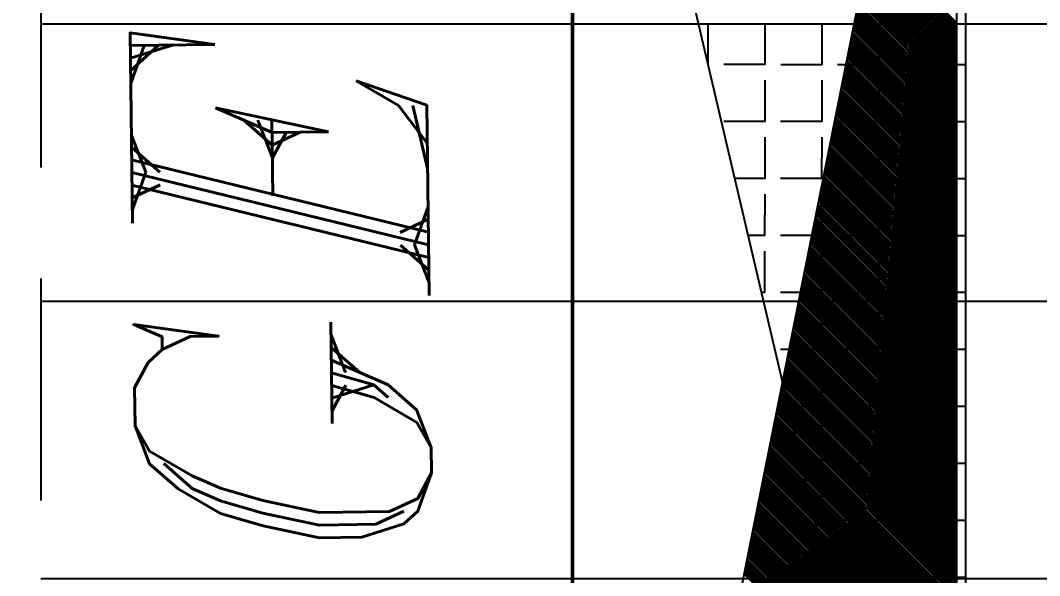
# Model space of a CAD drawing. Header units: inches. Extents: x 567115 to 582893, y 124948 to 133566.
# Drawn here: x 576445.2 to 576514.1, y 127519 to 127556.5 of the extents above; entities that cross this region are included whole.
import ezdxf

# ---------------------------------------------------------------- set-up
doc = ezdxf.new("R2010")
doc.units = ezdxf.units.IN
doc.header["$MEASUREMENT"] = 0
doc.linetypes.add('DASHED', pattern=[0.75, 0.5, -0.25])
for name, color, linetype in [('ELECT', 3, 'Continuous'), ('kazeb', 15, 'Continuous'), ('khatchin', 15, 'DASHED'), ('PANEL', 3, 'Continuous'), ('wall kanaf', 4, 'Continuous')]:
    doc.layers.add(name, color=color, linetype=linetype)
doc.styles.add('ITALICT', font='italict', dxfattribs={"height": 22.5})

# ---------------------------------------------------------------- blocks, each defined once
blk = doc.blocks.new('panel 150X30')
at = {"layer": 'PANEL', "linetype": 'Continuous', "ltscale": 4}
for p, q in [((115.0434464872698, 33.47778984376055), (245.0434464872698, 7.477789843760546)), ((115.0434464872698, 33.47778984376055), (245.0434464872698, 33.47778984376055)), ((245.0434464872698, 7.477789843760546), (115.0434464872698, 7.477789843760546))]:
    blk.add_line(p, q, dxfattribs=at)
at = {"layer": 'PANEL', "color": 30, "linetype": 'Continuous', "ltscale": 4}
for p, q in [((143.8335983252104, 27.71975947617999), (149.5916286928036, 33.47778984377316)), ((143.9612703829383, 27.69422506463695), (149.7448351620619, 33.47778984377316)), ((144.0889424406409, 27.6686906530939), (149.8980416313202, 33.47778984377316)), ((144.2166144983561, 27.64315624155085), (150.0512481005785, 33.47778984377316)), ((144.3442865560714, 27.6176218300078), (150.2044545698367, 33.47778984377316)), ((144.471958613774, 27.59208741845214), (150.3576610390824, 33.47778984377316)), ((144.5996306714893, 27.5665530069217), (150.5108675083407, 33.47778984377316)), ((144.7273027292045, 27.54101859537865), (150.664073977599, 33.47778984377316)), ((144.8549747869197, 27.5154841838356), (150.8172804468573, 33.47778984376055)), ((144.982646844635, 27.48994977229255), (150.9704869161156, 33.47778984376055)), ((145.1103189023502, 27.46441536074951), (151.1236933853739, 33.47778984376055)), ((145.2379909600655, 27.43888094920646), (151.2768998546322, 33.47778984376055)), ((145.3656630177807, 27.41334653766341), (151.4301063238779, 33.47778984376055)), ((145.4933350754833, 27.38781212610775), (151.5833127931361, 33.47778984376055)), ((145.6210071332112, 27.36227771457731), (151.7365192623944, 33.47778984376055)), ((145.7486791909265, 27.33674330302165), (151.8897257316527, 33.47778984376055)), ((145.8763512486291, 27.3112088914786), (152.042932200911, 33.47778984376055)), ((146.0040233063443, 27.28567447993555), (152.1961386701693, 33.47778984376055)), ((146.1316953640722, 27.2601400683925), (152.3493451394276, 33.47778984376055)), ((146.2593674217748, 27.23460565684945), (152.5025516086859, 33.47778984376055)), ((146.3870394795027, 27.20907124531902), (152.6557580779442, 33.47778984376055)), ((146.5147115372053, 27.18353683376335), (152.8089645472025, 33.47778984376055)), ((146.6423835949332, 27.15800242223292), (152.9621710164608, 33.47778984376055)), ((146.7700556526484, 27.13246801067726), (153.1153774857191, 33.47778984376055)), ((146.897727710351, 27.10693359913421), (153.2685839549774, 33.47778984376055)), ((147.0253997680789, 27.08139918761638), (153.4217904242357, 33.47778984377316)), ((147.1530718257942, 27.05586477606072), (153.574996893494, 33.47778984377316)), ((147.2807438835094, 27.03033036453029), (153.7282033627523, 33.47778984377316)), ((147.4084159412246, 27.00479595298724), (153.8814098320106, 33.47778984377316)), ((147.5360879989272, 26.97926154143158), (154.0346163012688, 33.47778984376055)), ((147.6637600566425, 26.95372712988853), (154.1878227705271, 33.47778984376055)), ((147.7914321143577, 26.92819271834548), (154.3410292397728, 33.47778984376055)), ((147.9191041720604, 26.90265830680243), (154.4942357090311, 33.47778984376055)), ((148.0467762297756, 26.87712389525938), (154.6474421782768, 33.47778984376055)), ((148.1744482875035, 26.85158948371632), (154.8006486475351, 33.47778984376055)), ((148.3021203452061, 26.82605507217328), (154.9538551167934, 33.47778984376055)), ((148.4297924029214, 26.80052066063023), (155.1070615860517, 33.47778984376055)), ((148.5574644606366, 26.77498624908718), (155.26026805531, 33.47778984376055)), ((148.6851365183519, 26.74945183754414), (155.4134745245683, 33.47778984376055)), ((148.8128085760671, 26.72391742600109), (155.5666809938266, 33.47778984376055)), ((148.9404806337824, 26.69838301445804), (155.7198874630849, 33.47778984376055)), ((149.0681526914976, 26.6728486029276), (155.8730939323432, 33.47778984377316)), ((149.1958247492128, 26.64731419138455), (156.0263004016015, 33.47778984377316)), ((149.3234968069281, 26.62177977982889), (156.1795068708597, 33.47778984377316)), ((149.4511688646433, 26.59624536829845), (156.332713340118, 33.47778984377316)), ((149.5788409223586, 26.57071095674279), (156.4859198093763, 33.47778984377316)), ((149.7065129800612, 26.54517654519974), (156.6391262786346, 33.47778984377316)), ((149.8341850377765, 26.51964213366931), (156.7923327478803, 33.47778984377316)), ((149.9618570954917, 26.49410772211365), (156.9455392171386, 33.47778984377316)), ((150.0895291531943, 26.4685733105706), (157.0987456863969, 33.47778984376055)), ((150.2172012109222, 26.44303889904016), (157.2519521556552, 33.47778984376055)), ((150.3448732686374, 26.41750448749711), (157.4051586249135, 33.47778984376055)), ((150.4725453263527, 26.39197007595406), (157.5583650941718, 33.47778984376055)), ((150.6002173840679, 26.3664356643984), (157.7115715634301, 33.47778984376055)), ((150.7278894417706, 26.34090125285535), (157.8647780326757, 33.47778984376055)), ((150.8555614994984, 26.31536684132492), (158.017984501934, 33.47778984376055)), ((150.9832335572137, 26.28983242976925), (158.1711909711923, 33.47778984376055)), ((151.1109056149163, 26.26429801822621), (158.3243974404506, 33.47778984376055)), ((151.2385776726441, 26.23876360669577), (158.4776039097089, 33.47778984376055)), ((151.3662497303468, 26.21322919514011), (158.6308103789672, 33.47778984376055)), ((151.493921788062, 26.18769478359706), (158.7840168482255, 33.47778984376055)), ((151.6215938457899, 26.16216037205401), (158.9372233174838, 33.47778984376055)), ((151.7492659034925, 26.13662596051096), (159.0904297867421, 33.47778984376055)), ((151.8769379612078, 26.11109154896791), (159.2436362560004, 33.47778984376055)), ((152.0046100189356, 26.08555713742486), (159.3968427252587, 33.47778984376055)), ((152.1322820766382, 26.06002272588181), (159.550049194517, 33.47778984376055)), ((152.2599541343535, 26.03448831433877), (159.7032556637753, 33.47778984376055)), ((152.3876261920687, 26.00895390280833), (159.8564621330335, 33.47778984377316)), ((152.5152982497713, 25.98341949125267), (160.0096686022918, 33.47778984377316)), ((152.6429703074992, 25.95788507972223), (160.1628750715501, 33.47778984377316)), ((152.7706423652145, 25.93235066817918), (160.3160815408084, 33.47778984376055)), ((152.8983144229297, 25.90681625663613), (160.4692880100667, 33.47778984376055)), ((153.025986480645, 25.88128184509308), (160.622494479325, 33.47778984376055)), ((153.1536585383476, 25.85574743355004), (160.7757009485707, 33.47778984376055)), ((153.2813305960628, 25.83021302200699), (160.9289074178164, 33.47778984376055)), ((153.409002653778, 25.80467861046395), (161.0821138870747, 33.47778984376055)), ((153.5366747114807, 25.77914419890828), (161.235320356333, 33.47778984376055)), ((153.6643467692085, 25.75360978737784), (161.3885268255913, 33.47778984376055)), ((153.7920188269238, 25.72807537582218), (161.5417332948496, 33.47778984376055)), ((153.9196908846264, 25.70254096427913), (161.6949397641079, 33.47778984376055)), ((154.0473629423417, 25.67700655273608), (161.8481462333662, 33.47778984376055)), ((154.1750350000695, 25.65147214119303), (162.0013527026245, 33.47778984376055)), ((154.3027070577848, 25.6259377296626), (162.1545591718827, 33.47778984376055)), ((154.4303791155, 25.60040331813216), (162.307765641141, 33.47778984377316)), ((154.5580511732027, 25.5748689065765), (162.4609721103993, 33.47778984377316)), ((154.6857232309305, 25.54933449504606), (162.6141785796576, 33.47778984377316)), ((154.8133952886457, 25.5238000834904), (162.7673850489159, 33.47778984377316)), ((154.941067346361, 25.49826567195996), (162.9205915181742, 33.47778984377316)), ((155.0687394040636, 25.47273126041691), (163.0737979874199, 33.47778984377316)), ((155.1964114617789, 25.44719684886125), (163.2270044566782, 33.47778984377316)), ((155.3240835194941, 25.42166243733082), (163.3802109259365, 33.47778984377316)), ((155.4517555772094, 25.39612802578777), (163.5334173951948, 33.47778984376055)), ((155.579427634912, 25.37059361423211), (163.6866238644531, 33.47778984376055)), ((155.7070996926273, 25.34505920268906), (163.8398303337114, 33.47778984376055)), ((155.8347717503551, 25.31952479114601), (163.9930368029697, 33.47778984376055)), ((155.9624438080577, 25.29399037960296), (164.1462432722153, 33.47778984376055)), ((156.090115865773, 25.26845596805991), (164.2994497414736, 33.47778984376055)), ((156.2177879235008, 25.24292155651686), (164.4526562107319, 33.47778984376055)), ((156.3454599812035, 25.21738714497381), (164.6058626799902, 33.47778984376055)), ((156.4731320389187, 25.19185273343076), (164.7590691492485, 33.47778984376055)), ((156.600804096634, 25.16631832188771), (164.9122756185068, 33.47778984376055)), ((156.7284761543492, 25.14078391034467), (165.0654820877651, 33.47778984376055)), ((156.8561482120645, 25.11524949880162), (165.2186885570234, 33.47778984376055)), ((156.9838202697797, 25.08971508725857), (165.3718950262817, 33.47778984376055)), ((157.1114923274823, 25.06418067570291), (165.52510149554, 33.47778984376055)), ((157.2391643852102, 25.03864626417247), (165.6783079647983, 33.47778984376055)), ((157.3668364429254, 25.01311185261681), (165.8315144340565, 33.47778984376055)), ((157.4945085006407, 24.98757744108637), (165.9847209033148, 33.47778984376055)), ((157.6221805583559, 24.96204302953071), (166.1379273725731, 33.47778984376055)), ((157.7498526160586, 24.93650861800027), (166.2911338418314, 33.47778984377316)), ((157.8775246737864, 24.91097420646984), (166.4443403110897, 33.47778984377316)), ((158.0051967315017, 24.88543979491418), (166.597546780348, 33.47778984377316)), ((158.1328687892043, 24.85990538337113), (166.7507532496063, 33.47778984376055)), ((158.2605408469321, 24.83437097184069), (166.9039597188646, 33.47778984376055)), ((158.3882129046348, 24.80883656029764), (167.0571661881103, 33.47778984376055)), ((158.51588496235, 24.78330214875459), (167.2103726573686, 33.47778984376055)), ((158.6435570200653, 24.75776773719893), (167.3635791266143, 33.47778984376055)), ((158.7712290777679, 24.73223332565588), (167.5167855958726, 33.47778984376055)), ((158.8989011354958, 24.70669891412545), (167.6699920651309, 33.47778984376055)), ((159.026573193211, 24.68116450256979), (167.8231985343892, 33.47778984376055)), ((159.1542452509136, 24.65563009102674), (167.9764050036474, 33.47778984376055)), ((159.2819173086415, 24.6300956794963), (168.1296114729057, 33.47778984376055)), ((159.4095893663441, 24.60456126794064), (168.282817942164, 33.47778984376055)), ((159.5372614240593, 24.57902685639759), (168.4360244114223, 33.47778984376055)), ((159.6649334817872, 24.55349244485454), (168.5892308806806, 33.47778984376055)), ((159.7926055394898, 24.5279580333241), (168.7424373499389, 33.47778984377316)), ((159.9202775972051, 24.50242362178105), (168.8956438191972, 33.47778984377316)), ((160.047949654933, 24.47688921023801), (169.0488502884555, 33.47778984377316)), ((160.1756217126356, 24.45135479869496), (169.2020567577138, 33.47778984377316)), ((160.3032937703508, 24.42582038715191), (169.3552632269721, 33.47778984377316)), ((160.4309658280535, 24.40028597560886), (169.5084696962178, 33.47778984377316)), ((160.5586378857687, 24.37475156406581), (169.6616761654761, 33.47778984377316)), ((160.686309943484, 24.34921715252276), (169.8148826347344, 33.47778984377316)), ((160.8139820011992, 24.32368274097971), (169.9680891039927, 33.47778984376055)), ((160.9416540589144, 24.29814832943666), (170.1212955732509, 33.47778984376055)), ((161.0693261166297, 24.27261391789361), (170.2745020425092, 33.47778984376055)), ((161.1969981743449, 24.24707950635057), (170.4277085117675, 33.47778984376055)), ((161.3246702320602, 24.22154509480752), (170.5809149810132, 33.47778984376055)), ((161.4523422897754, 24.19601068326447), (170.7341214502715, 33.47778984376055)), ((161.5800143474781, 24.17047627170881), (170.8873279195298, 33.47778984376055)), ((161.7076864052059, 24.14494186017837), (171.0405343887881, 33.47778984376055)), ((161.8353584629212, 24.11940744862271), (171.1937408580464, 33.47778984376055)), ((161.9630305206238, 24.09387303707966), (171.3469473273047, 33.47778984376055)), ((162.090702578339, 24.06833862553661), (171.500153796563, 33.47778984376055)), ((162.2183746360669, 24.04280421399356), (171.6533602658213, 33.47778984376055)), ((162.3460466937821, 24.01726980246313), (171.8065667350795, 33.47778984376055)), ((162.4737187514974, 23.99173539092008), (171.9597732043378, 33.47778984376055)), ((162.6013908092, 23.96620097936442), (172.1129796735961, 33.47778984376055)), ((162.7290628669279, 23.94066656783398), (172.2661861428544, 33.47778984376055)), ((162.8567349246431, 23.91513215627832), (172.4193926121127, 33.47778984376055)), ((162.9844069823584, 23.88959774474788), (172.572599081371, 33.47778984376055)), ((163.1120790400736, 23.86406333321744), (172.7258055506293, 33.47778984377316)), ((163.2397510977888, 23.83852892166178), (172.8790120198876, 33.47778984377316)), ((163.3674231554915, 23.81299451011873), (173.0322184891459, 33.47778984377316)), ((163.4950952132193, 23.78746009857569), (173.1854249584042, 33.47778984376055)), ((163.622767270922, 23.76192568703264), (173.3386314276625, 33.47778984376055)), ((163.7504393286246, 23.73639127548959), (173.4918378969082, 33.47778984376055)), ((163.8781113863525, 23.71085686394654), (173.6450443661665, 33.47778984376055)), ((164.0057834440551, 23.68532245240349), (173.7982508354122, 33.47778984376055)), ((164.1334555017703, 23.65978804086044), (173.9514573046704, 33.47778984376055)), ((164.2611275594856, 23.63425362931739), (174.1046637739287, 33.47778984376055)), ((164.3887996172008, 23.60871921777434), (174.257870243187, 33.47778984376055)), ((164.5164716749161, 23.58318480623129), (174.4110767124453, 33.47778984376055)), ((164.6441437326313, 23.55765039468824), (174.5642831817036, 33.47778984376055)), ((164.7718157903466, 23.5321159831452), (174.7174896509619, 33.47778984376055)), ((164.8994878480618, 23.50658157160215), (174.8706961202202, 33.47778984376055)), ((165.027159905777, 23.48104716007171), (175.0239025894785, 33.47778984377316)), ((165.1548319634797, 23.45551274851605), (175.1771090587368, 33.47778984377316)), ((165.2825040212075, 23.42997833698561), (175.3303155279951, 33.47778984377316)), ((165.4101760789101, 23.40444392542995), (175.4835219972534, 33.47778984377316)), ((165.537848136638, 23.37890951389951), (175.6367284665117, 33.47778984377316)), ((165.6655201943533, 23.35337510234385), (175.78993493577, 33.47778984377316)), ((165.7931922520433, 23.3278406908008), (175.9431414050157, 33.47778984377316)), ((165.9208643097711, 23.30230627927037), (176.0963478742739, 33.47778984377316)), ((166.0485363674864, 23.27677186771471), (176.2495543435322, 33.47778984377316)), ((166.176208425189, 23.25123745617166), (176.4027608127905, 33.47778984376055)), ((166.3038804829169, 23.22570304464122), (176.5559672820488, 33.47778984376055)), ((166.4315525406321, 23.20016863309817), (176.7091737513071, 33.47778984376055)), ((166.5592245983473, 23.17463422155512), (176.8623802205654, 33.47778984376055)), ((166.6868966560626, 23.14909980999946), (177.0155866898111, 33.47778984376055)), ((166.8145687137652, 23.12356539845641), (177.1687931590694, 33.47778984376055)), ((166.9422407714931, 23.09803098692598), (177.3219996283277, 33.47778984376055)), ((167.0699128292083, 23.07249657537032), (177.475206097586, 33.47778984376055)), ((167.197584886911, 23.04696216382727), (177.6284125668443, 33.47778984376055)), ((167.3252569446388, 23.02142775229683), (177.7816190361026, 33.47778984376055)), ((167.4529290023415, 22.99589334074117), (177.9348255053609, 33.47778984376055)), ((167.5806010600567, 22.97035892919812), (178.0880319746192, 33.47778984376055)), ((167.7082731177845, 22.94482451765507), (178.2412384438775, 33.47778984376055)), ((167.8359451754872, 22.91929010611202), (178.3944449131358, 33.47778984376055)), ((167.9636172332025, 22.89375569456897), (178.547651382394, 33.47778984376055)), ((168.0912892909303, 22.86822128302592), (178.7008578516523, 33.47778984376055)), ((168.2189613486329, 22.84268687148288), (178.8540643209106, 33.47778984376055)), ((168.3466334063482, 22.81715245995244), (179.0072707901689, 33.47778984377316)), ((168.4743054640634, 22.79161804840939), (179.1604772594272, 33.47778984377316)), ((168.6019775217787, 22.76608363686634), (179.3136837286855, 33.47778984377316)), ((168.7296495794939, 22.74054922532329), (179.4668901979438, 33.47778984377316)), ((168.8573216372092, 22.71501481378024), (179.6200966672021, 33.47778984376055)), ((168.9849936949244, 22.68948040223719), (179.7733031364604, 33.47778984376055)), ((169.112665752627, 22.66394599069414), (179.9265096057061, 33.47778984376055)), ((169.2403378103423, 22.63841157913848), (180.0797160749644, 33.47778984376055)), ((169.3680098680575, 22.61287716760805), (180.23292254421, 33.47778984376055)), ((169.4956819257728, 22.587342756065), (180.3861290134683, 33.47778984376055)), ((169.6233539834754, 22.56180834450934), (180.5393354827266, 33.47778984376055)), ((169.7510260412033, 22.5362739329789), (180.6925419519849, 33.47778984376055)), ((169.8786980989185, 22.51073952142324), (180.8457484212432, 33.47778984376055)), ((170.0063701566211, 22.48520510988019), (180.9989548905015, 33.47778984376055)), ((170.1340422143364, 22.45967069833714), (181.1521613597598, 33.47778984376055)), ((170.2617142720642, 22.43413628679409), (181.3053678290181, 33.47778984376055)), ((170.3893863297795, 22.40860187527627), (181.4585742982764, 33.47778984377316)), ((170.5170583874947, 22.38306746372061), (181.6117807675347, 33.47778984377316)), ((170.6447304451974, 22.35753305217756), (181.764987236793, 33.47778984377316)), ((170.7724025029252, 22.33199864064712), (181.9181937060513, 33.47778984377316)), ((170.9000745606405, 22.30646422909146), (182.0714001753096, 33.47778984377316)), ((171.0277466183557, 22.28092981756102), (182.2246066445678, 33.47778984377316)), ((171.1554186760583, 22.25539540601797), (182.3778131138135, 33.47778984377316)), ((171.2830907337736, 22.22986099446231), (182.5310195830718, 33.47778984377316)), ((171.4107627914762, 22.20432658291926), (182.6842260523301, 33.47778984376055)), ((171.5384348492041, 22.17879217137622), (182.8374325215884, 33.47778984376055)), ((171.6661069069067, 22.15325775983317), (182.9906389908467, 33.47778984376055)), ((171.793778964622, 22.12772334829012), (183.143845460105, 33.47778984376055)), ((171.9214510223498, 22.10218893674707), (183.2970519293633, 33.47778984376055)), ((172.0491230800525, 22.07665452520402), (183.450258398609, 33.47778984376055)), ((172.1767951377677, 22.05112011366097), (183.6034648678673, 33.47778984376055)), ((172.304467195483, 22.02558570211792), (183.7566713371256, 33.47778984376055)), ((172.4321392531982, 22.00005129057487), (183.9098778063839, 33.47778984376055)), ((172.5598113109134, 21.97451687903182), (184.0630842756422, 33.47778984376055)), ((172.6874833686287, 21.94898246748878), (184.2162907449005, 33.47778984376055)), ((172.8151554263439, 21.92344805594573), (184.3694972141588, 33.47778984376055)), ((172.9428274840592, 21.89791364440268), (184.522703683417, 33.47778984376055)), ((173.0704995417744, 21.87237923285963), (184.6759101526753, 33.47778984376055)), ((173.198171599477, 21.84684482130397), (184.8291166219336, 33.47778984376055)), ((173.3258436572049, 21.82131040977353), (184.9823230911919, 33.47778984376055)), ((173.4535157149075, 21.79577599821787), (185.1355295604502, 33.47778984376055)), ((173.5811877726354, 21.77024158668743), (185.2887360297085, 33.47778984376055)), ((173.7088598303506, 21.74470717514438), (185.4419424989668, 33.47778984377316)), ((173.8365318880533, 21.71917276360133), (185.5951489682251, 33.47778984377316)), ((173.9642039457811, 21.6936383520709), (185.7483554374834, 33.47778984377316)), ((174.0918760034964, 21.66810394051524), (185.9015619067417, 33.47778984376055)), ((174.219548061199, 21.64256952897219), (186.054768376, 33.47778984376055)), ((174.3472201189269, 21.61703511744175), (186.2079748452583, 33.47778984376055)), ((174.4748921766295, 21.5915007058987), (186.3611813145039, 33.47778984376055)), ((174.6025642343447, 21.56596629435565), (186.5143877837496, 33.47778984376055)), ((174.73023629206, 21.54043188279999), (186.6675942530079, 33.47778984376055)), ((174.8579083497626, 21.51489747125694), (186.8208007222662, 33.47778984376055)), ((174.9855804074905, 21.48936305972651), (186.9740071915245, 33.47778984376055)), ((175.1132524652057, 21.46382864817085), (187.1272136607828, 33.47778984376055)), ((175.2409245229083, 21.4382942366278), (187.2804201300411, 33.47778984376055)), ((175.3685965806362, 21.41275982509736), (187.4336265992994, 33.47778984376055)), ((175.4962686383388, 21.3872254135417), (187.5868330685577, 33.47778984376055)), ((175.6239406960541, 21.36169100199865), (187.740039537816, 33.47778984376055)), ((175.7516127537819, 21.33615659046821), (187.8932460070743, 33.47778984377316)), ((175.8792848114846, 21.31062217892516), (188.0464524763326, 33.47778984377316)), ((176.0069568691998, 21.28508776738212), (188.1996589455908, 33.47778984377316)), ((176.1346289269277, 21.25955335583907), (188.3528654148491, 33.47778984377316)), ((176.2623009846303, 21.23401894429602), (188.5060718841074, 33.47778984377316)), ((176.3899730423329, 21.20848453275297), (188.6592783533531, 33.47778984377316)), ((176.5176451000482, 21.18295012120992), (188.8124848226114, 33.47778984377316)), ((176.6453171577634, 21.15741570966687), (188.9656912918697, 33.47778984377316)), ((176.7729892154787, 21.13188129812382), (189.118897761128, 33.47778984376055)), ((176.9006612731939, 21.10634688658077), (189.2721042303863, 33.47778984376055)), ((177.0283333309091, 21.08081247503772), (189.4253106996446, 33.47778984376055)), ((177.1560053886244, 21.05527806349468), (189.5785171689029, 33.47778984376055)), ((177.2836774463396, 21.02974365193901), (189.7317236381486, 33.47778984376055)), ((177.4113495040549, 21.00420924040858), (189.8849301074069, 33.47778984376055)), ((177.5390215617701, 20.97867482886553), (190.0381365766652, 33.47778984376055)), ((177.6666936194728, 20.95314041730987), (190.1913430459235, 33.47778984376055)), ((177.7943656772006, 20.92760600577943), (190.3445495151818, 33.47778984376055)), ((177.9220377349159, 20.90207159422377), (190.49775598444, 33.47778984376055)), ((178.0497097926185, 20.87653718268072), (190.6509624536983, 33.47778984376055)), ((178.1773818503463, 20.85100277115028), (190.8041689229566, 33.47778984376055)), ((178.3050539080616, 20.82546835959462), (190.9573753922149, 33.47778984376055)), ((178.4327259657768, 20.79993394806419), (191.1105818614732, 33.47778984376055)), ((178.5603980234921, 20.77439953650852), (191.2637883307315, 33.47778984376055)), ((178.6880700811947, 20.74886512496548), (191.4169947999898, 33.47778984376055)), ((178.8157421389226, 20.72333071343504), (191.5702012692481, 33.47778984376055)), ((178.9434141966378, 20.69779630187938), (191.7234077385064, 33.47778984376055)), ((179.0710862543531, 20.67226189036155), (191.8766142077647, 33.47778984377316)), ((179.1987583120683, 20.6467274788185), (192.029820677023, 33.47778984377316)), ((179.326430369771, 20.62119306726284), (192.1830271462813, 33.47778984377316)), ((179.4541024274862, 20.59565865571979), (192.3362336155396, 33.47778984376055)), ((179.581774485214, 20.57012424417675), (192.4894400847979, 33.47778984376055)), ((179.7094465429041, 20.54458983262108), (192.6426465540435, 33.47778984376055)), ((179.8371186006193, 20.51905542109065), (192.7958530233018, 33.47778984376055)), ((179.9647906583472, 20.4935210095476), (192.9490594925475, 33.47778984376055)), ((180.0924627160498, 20.46798659800455), (193.1022659618058, 33.47778984376055)), ((180.220134773765, 20.4424521864615), (193.2554724310641, 33.47778984376055)), ((180.3478068314803, 20.41691777491845), (193.4086789003224, 33.47778984376055)), ((180.4754788891955, 20.3913833633754), (193.5618853695807, 33.47778984376055)), ((180.6031509469108, 20.36584895183235), (193.715091838839, 33.47778984376055)), ((180.730823004626, 20.3403145402893), (193.8682983080973, 33.47778984376055)), ((180.8584950623412, 20.31478012874625), (194.0215047773556, 33.47778984376055)), ((180.9861671200565, 20.2892457172032), (194.1747112466138, 33.47778984376055)), ((181.1138391777717, 20.26371130567277), (194.3279177158721, 33.47778984377316)), ((181.2415112354744, 20.23817689411711), (194.4811241851304, 33.47778984377316)), ((181.3691832932022, 20.21264248258667), (194.6343306543887, 33.47778984377316)), ((181.4968553509049, 20.18710807103101), (194.787537123647, 33.47778984377316)), ((181.6245274086327, 20.16157365950057), (194.9407435929053, 33.47778984377316)), ((181.7521994663353, 20.13603924794491), (195.093950062151, 33.47778984377316)), ((181.879871524038, 20.11050483640186), (195.2471565314093, 33.47778984377316)), ((182.0075435817658, 20.08497042487142), (195.4003630006676, 33.47778984377316)), ((182.1352156394811, 20.05943601331576), (195.5535694699259, 33.47778984376055)), ((182.2628876971837, 20.03390160177271), (195.7067759391842, 33.47778984376055)), ((182.3905597549116, 20.00836719024228), (195.8599824084425, 33.47778984376055)), ((182.5182318126268, 19.98283277869923), (196.0131888777008, 33.47778984376055)), ((182.6459038703421, 19.95729836715618), (196.1663953469465, 33.47778984376055)), ((182.7735759280447, 19.93176395560052), (196.3196018162047, 33.47778984376055)), ((182.9012479857599, 19.90622954405747), (196.472808285463, 33.47778984376055)), ((183.0289200434878, 19.88069513252703), (196.6260147547213, 33.47778984376055)), ((183.156592101203, 19.85516072097137), (196.7792212239796, 33.47778984376055)), ((183.2842641589057, 19.82962630942832), (196.9324276932379, 33.47778984376055)), ((183.4119362166335, 19.80409189789789), (197.0856341624962, 33.47778984376055)), ((183.5396082743362, 19.77855748634222), (197.2388406317545, 33.47778984376055)), ((183.6672803320514, 19.75302307479918), (197.3920471010128, 33.47778984376055)), ((183.7949523897793, 19.72748866325613), (197.5452535702711, 33.47778984376055)), ((183.9226244474819, 19.70195425171308), (197.6984600395294, 33.47778984376055)), ((184.0502965051971, 19.67641984017003), (197.8516665087877, 33.47778984376055)), ((184.177968562925, 19.65088542862698), (198.004872978046, 33.47778984376055)), ((184.3056406206276, 19.62535101708393), (198.1580794473043, 33.47778984376055)), ((184.4333126783429, 19.59981660555349), (198.3112859165626, 33.47778984377316)), ((184.5609847360581, 19.57428219401045), (198.4644923858209, 33.47778984377316)), ((184.6886567937734, 19.5487477824674), (198.6176988550792, 33.47778984377316)), ((184.8163288514886, 19.52321337092435), (198.7709053243374, 33.47778984376055)), ((184.9440009092039, 19.4976789593813), (198.9241117935957, 33.47778984376055)), ((185.0716729669065, 19.47214454783825), (199.0773182628414, 33.47778984376055)), ((185.1993450246218, 19.4466101362952), (199.2305247320997, 33.47778984376055)), ((185.327017082337, 19.42107572473954), (199.3837312013454, 33.47778984376055)), ((185.4546891400523, 19.3955413132091), (199.5369376706037, 33.47778984376055)), ((185.5823611977675, 19.37000690165344), (199.690144139862, 33.47778984376055)), ((185.7100332554701, 19.34447249011039), (199.8433506091203, 33.47778984376055)), ((185.837705313198, 19.31893807857996), (199.9965570783786, 33.47778984376055)), ((185.9653773709132, 19.2934036670243), (200.1497635476368, 33.47778984376055)), ((186.0930494286158, 19.26786925548125), (200.3029700168951, 33.47778984376055)), ((186.2207214863437, 19.24233484395081), (200.4561764861534, 33.47778984376055)), ((186.3483935440463, 19.21680043240776), (200.6093829554117, 33.47778984377316)), ((186.4760656017742, 19.19126602087732), (200.76258942467, 33.47778984377316)), ((186.6037376594895, 19.16573160932166), (200.9157958939283, 33.47778984377316)), ((186.7314097171921, 19.14019719777861), (201.0690023631866, 33.47778984377316)), ((186.8590817749199, 19.11466278624818), (201.2222088324449, 33.47778984377316))]:
    blk.add_line(p, q, dxfattribs=at)
blk = doc.blocks.new('panel120x30')
at = {"layer": 'ELECT'}
h = blk.add_hatch(dxfattribs=at)
h.set_pattern_fill('ANGLE', color=30, scale=0.0035000000000338, angle=-0.09437962680249132, style=0)
h.set_pattern_definition([(359.9056203731976, (93.79761289055479, 113.5916811019054), (4.02707651843e-05, 0.0244474668325171), [0.0177800000001718, -0.0066675000000644]), (89.90562037319754, (93.79761289055479, 113.5916811019054), (-0.0244474668325171, 4.02707651843e-05), [0.0177800000001718, -0.0066675000000644])])
h.paths.add_polyline_path([(0.3591901383979348, -0.0002263928702746), (-0.3592962264851849, -0.1680907327885279), (0.3590840503106847, -0.16854351851606)])
at = {"layer": 'ELECT', "color": 3}
for p, q in [((-0.3591901383979348, 0.0002263928701609), (0.3591901383979348, -0.0002263928701609)), ((0.3591901383979348, -0.0002263928701609), (-0.3592962264851849, -0.1680907327884142)), ((0.3590840503106847, -0.1685435185156621), (-0.3592962264851849, -0.1680907327884142))]:
    blk.add_line(p, q, dxfattribs=at)

msp = doc.modelspace()

# ---------------------------------------------------------------- hatches: boundary and pattern name
at = {"layer": 'kazeb'}
h = msp.add_hatch(dxfattribs=at)
h.set_pattern_fill('LINE', color=256, scale=150)
h.set_pattern_definition([(0, (0, 0), (0, 18.75), [])])
h.paths.add_polyline_path([(576721.0654051699, 127219.5319498843), (576721.0654051701, 127606.5391047814), (576446.565405992, 127606.5391047814), (576446.565405992, 127219.5319498841)])

# ---------------------------------------------------------------- linework, layer by layer
at = {"layer": 'khatchin', "ltscale": 30}
msp.add_lwpolyline([(576045.1556498853, 127318.016465806, -0.6319237575096917), (575740.5909305923, 127984.2188991328), (575740.5909305934, 127606.6481569944), (576509.0909305934, 127606.6481569943), (576509.0909305934, 127340.6393735454, 0.0533671092778235), (576124.395058736, 127325.6561795225, -0.0444358952516319), (576045.1556498853, 127318.0164658059)], format="xyb", dxfattribs=at)
msp.add_lwpolyline([(576721.0654051699, 127219.5319498843), (576721.0654051701, 127606.5391047814), (576446.565405992, 127606.5391047814), (576446.565405992, 127219.5319498841), (576721.0654051699, 127219.531949884)], dxfattribs=at)
at = {"layer": 'wall kanaf', "color": 15}
msp.add_line((576509.0909305934, 127606.6481569943), (576509.0909305934, 127340.6393735454), dxfattribs=at)

# ---------------------------------------------------------------- block references
at = {"layer": 'ELECT', "ltscale": 0.1, "xscale": 157.4803149588406, "yscale": 157.4803149588406, "zscale": 157.4803149588406, "rotation": 90.03611277845694}
msp.add_blockref('panel120x30', (576482.5842913676, 127535.787839911), dxfattribs=at)
msp.add_blockref('panel120x30', (576482.5842913676, 127535.787839911), dxfattribs=at)
at = {"layer": 'PANEL', "rotation": 270}
msp.add_blockref('panel 150X30', (576475.0060607066, 127705.9307075607), dxfattribs=at)

# ---------------------------------------------------------------- texts
at = {"layer": 'PANEL', "color": 2, "linetype": 'Continuous', "style": 'ITALICT'}
msp.add_text('GNP,GEP5', height=20, rotation=90.72866110062397, dxfattribs=at).set_placement((576473.9582843357, 127449.6153949051))

doc.saveas('drawing.dxf')
